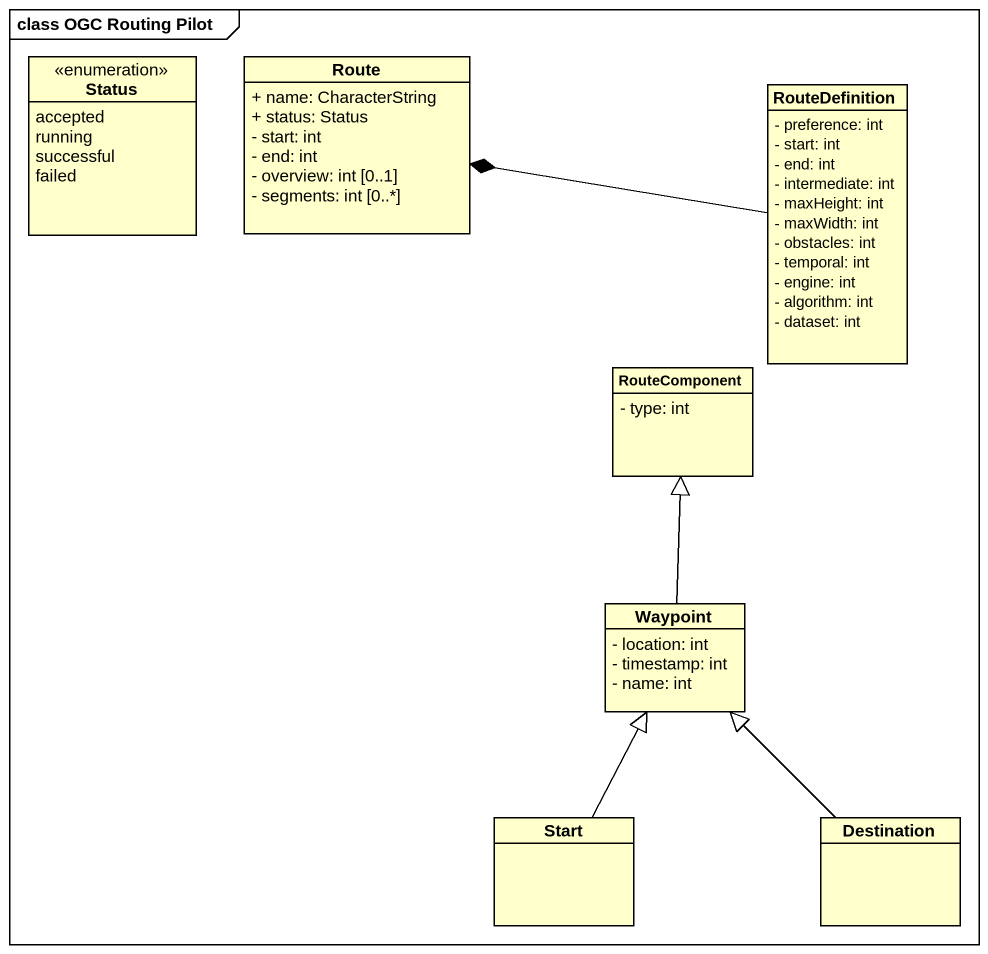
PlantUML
@startuml
mainframe class OGC Routing Pilot
hide circle
hide empty members
skinparam classAttributeIconSize 0
enum Status {
  accepted
  running
  successful
  failed
}
class Route {
  + name: CharacterString
  + status: Status
  - start: int
  - end: int
  - overview: int [0..1]
  - segments: int [0..*]
}
class RouteDefinition {
  - preference: int
  - start: int
  - end: int
  - intermediate: int
  - maxHeight: int
  - maxWidth: int
  - obstacles: int
  - temporal: int
  - engine: int
  - algorithm: int
  - dataset: int
}
class RouteComponent {
  - type: int
}
class Waypoint {
  - location: int
  - timestamp: int
  - name: int
}
class "Start" as Start_
class Destination
RouteDefinition -left-* Route
Waypoint -up-|> RouteComponent
Start_ -up-|> Waypoint
Destination -up-|> Waypoint
@enduml
